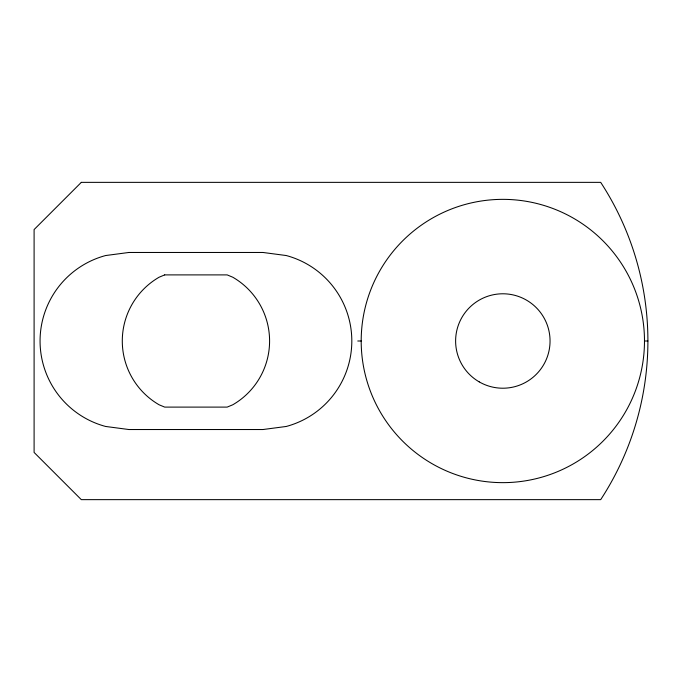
<?xml version="1.0" encoding="UTF-8"?>
<svg xmlns="http://www.w3.org/2000/svg" width="682" height="682" viewBox="0 0 682 682"><rect width="100%" height="100%" fill="white"/><g stroke="black" fill="none" stroke-linecap="round" stroke-linejoin="round"><path stroke-width="1.02" d="M357.769 341L361.187 341M644.481 341A141.643 141.643 0 0 0 432.013 218.334A141.643 141.643 0 0 0 432.013 463.666A141.643 141.643 0 0 0 644.481 341L647.9 341M81.311 182.358L34.1 229.57L34.1 452.43L81.311 499.642L600.689 499.642A290.131 290.131 0 0 0 600.689 182.358L81.311 182.358M164.694 274.897L159.111 277.216A73.656 73.656 0 0 0 159.111 404.784L164.694 407.103L227.174 407.103L232.767 404.784A73.656 73.656 0 0 0 232.767 277.216L227.174 274.897L164.694 274.897M128.915 252.468L105.633 255.537A88.481 88.481 0 0 0 105.633 426.463L128.915 429.532L262.954 429.532L286.244 426.463A88.481 88.481 0 0 0 286.244 255.537L262.954 252.468L128.915 252.468M479.224 381.886A47.211 47.211 0 0 0 550.05 341A47.211 47.211 0 0 0 479.224 300.114A47.211 47.211 0 0 0 479.224 381.886"/></g></svg>
